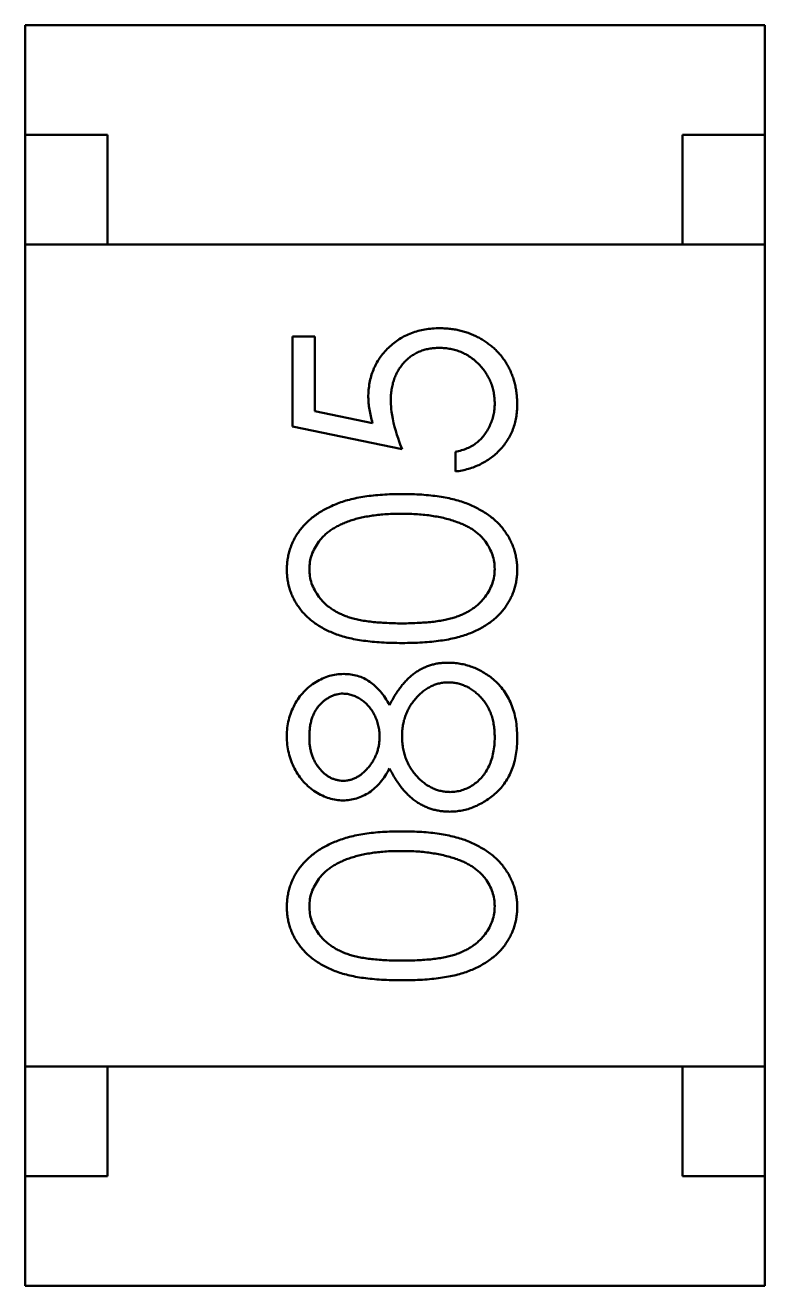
# Model space of a CAD drawing. Header units: millimetres. Extents: x -351 to 1050, y -103 to 376.
# Drawn here: x 95.889 to 97.239, y 229.745 to 232.045 of the extents above; entities that cross this region are included whole.
import ezdxf

# ---------------------------------------------------------------- set-up
doc = ezdxf.new("R2010")
doc.units = ezdxf.units.MM
doc.layers.add('Видимый контур (ГОСТ)', color=7, linetype='Continuous', lineweight=50)

msp = doc.modelspace()

# ---------------------------------------------------------------- linework, layer by layer
at = {"layer": 'Видимый контур (ГОСТ)'}
for p, q in [((97.239, 232.0452), (95.889, 232.0452)), ((95.889, 232.0452), (95.889, 231.8452)), ((97.239, 232.0452), (97.239, 231.8452)), ((95.889, 231.8452), (95.889, 231.6452)), ((96.039, 231.8452), (95.889, 231.8452)), ((96.039, 231.6452), (96.039, 231.8452)), ((97.089, 231.8452), (97.089, 231.6452)), ((97.239, 231.8452), (97.089, 231.8452)), ((97.239, 231.6452), (97.239, 231.8452)), ((95.889, 231.6452), (97.239, 231.6452)), ((95.889, 231.6452), (95.889, 230.1452)), ((97.089, 231.6452), (96.039, 231.6452)), ((97.239, 231.6452), (97.239, 230.1452)), ((96.3768, 231.3128), (96.3768, 231.4769)), ((96.3768, 231.4769), (96.4178, 231.4769)), ((96.4178, 231.4769), (96.4178, 231.3408)), ((96.4178, 231.3408), (96.523, 231.3193)), ((96.5768, 231.2718), (96.3768, 231.3128)), ((96.6742, 231.2307), (96.6742, 231.2666)), ((95.889, 230.1452), (95.889, 229.9452)), ((95.889, 230.1452), (97.239, 230.1452)), ((97.089, 230.1452), (96.039, 230.1452)), ((96.039, 229.9452), (96.039, 230.1452)), ((97.089, 230.1452), (97.089, 229.9452)), ((97.239, 229.9452), (97.239, 230.1452)), ((95.889, 229.7452), (95.889, 229.9452)), ((95.889, 229.9452), (96.039, 229.9452)), ((97.089, 229.9452), (97.239, 229.9452)), ((97.239, 229.7452), (97.239, 229.9452)), ((97.239, 229.7452), (95.889, 229.7452))]:
    msp.add_line(p, q, dxfattribs=at)
for points, knots in [([(96.5152, 231.3664), (96.5153, 231.3709), (96.5155, 231.3797), (96.5174, 231.3925), (96.5202, 231.4048), (96.5242, 231.4164), (96.5294, 231.4275), (96.5358, 231.4379), (96.5433, 231.4477), (96.5519, 231.4569), (96.5614, 231.4651), (96.5716, 231.4724), (96.5824, 231.4786), (96.5939, 231.4836), (96.606, 231.4876), (96.6188, 231.4902), (96.6322, 231.492), (96.6414, 231.4922), (96.6461, 231.4923)], [0, 0, 0, 0, 0.065808, 0.129394, 0.190894, 0.251281, 0.310815, 0.370371, 0.430768, 0.492881, 0.555104, 0.616067, 0.677256, 0.73826, 0.800762, 0.864778, 0.931045, 1, 1, 1, 1]), ([(96.6461, 231.4923), (96.6494, 231.4922), (96.6558, 231.4921), (96.6654, 231.4913), (96.6749, 231.4898), (96.6841, 231.4878), (96.6931, 231.4853), (96.7019, 231.4821), (96.7104, 231.4783), (96.7188, 231.4741), (96.7268, 231.4694), (96.7343, 231.4642), (96.7414, 231.4587), (96.748, 231.4527), (96.7541, 231.4463), (96.7597, 231.4395), (96.7649, 231.4323), (96.7695, 231.4247), (96.7737, 231.4168), (96.7772, 231.4085), (96.7803, 231.4), (96.7827, 231.3911), (96.7847, 231.382), (96.786, 231.3725), (96.7869, 231.3627), (96.787, 231.3561), (96.787, 231.3528)], [0, 0, 0, 0, 0.044014, 0.087434, 0.130118, 0.172554, 0.214555, 0.256298, 0.298438, 0.340849, 0.382715, 0.423924, 0.464246, 0.504074, 0.543862, 0.583567, 0.623094, 0.663229, 0.703551, 0.743938, 0.784541, 0.82575, 0.867757, 0.910745, 0.954914, 1, 1, 1, 1]), ([(96.6446, 231.4564), (96.6414, 231.4563), (96.6351, 231.4562), (96.6259, 231.455), (96.6172, 231.4529), (96.609, 231.45), (96.6012, 231.4463), (96.5938, 231.4418), (96.587, 231.4364), (96.5807, 231.4302), (96.5749, 231.4234), (96.5699, 231.4159), (96.5657, 231.4079), (96.5621, 231.3994), (96.5596, 231.3903), (96.5576, 231.3807), (96.5565, 231.3705), (96.5563, 231.3635), (96.5563, 231.3599)], [0, 0, 0, 0, 0.065351, 0.127916, 0.18836, 0.247216, 0.30563, 0.36377, 0.422661, 0.482687, 0.5433, 0.604118, 0.664965, 0.727413, 0.791468, 0.858055, 0.927037, 1, 1, 1, 1]), ([(96.746, 231.3549), (96.7459, 231.3583), (96.7457, 231.365), (96.7443, 231.375), (96.7421, 231.3845), (96.7388, 231.3937), (96.7349, 231.4025), (96.7298, 231.4109), (96.7239, 231.419), (96.7171, 231.4266), (96.7097, 231.4335), (96.7018, 231.4397), (96.6933, 231.4448), (96.6844, 231.4491), (96.6751, 231.4524), (96.6653, 231.4547), (96.6551, 231.4561), (96.6481, 231.4563), (96.6446, 231.4564)], [0, 0, 0, 0, 0.064207, 0.126425, 0.18768, 0.248216, 0.308305, 0.369661, 0.431699, 0.495947, 0.559758, 0.622295, 0.683911, 0.745092, 0.80674, 0.869087, 0.93329, 1, 1, 1, 1]), ([(96.523, 231.3193), (96.5218, 231.3235), (96.5196, 231.3317), (96.5171, 231.3438), (96.5156, 231.3553), (96.5153, 231.3628), (96.5152, 231.3664)], [0, 0, 0, 0, 0.275068, 0.532901, 0.773973, 1, 1, 1, 1]), ([(96.5563, 231.3599), (96.5564, 231.3533), (96.5567, 231.3398), (96.5661, 231.2996), (96.5733, 231.2807), (96.5768, 231.2718)], [0, 0, 0, 0, 0.001976248, 0.001976248, 0.003940074, 0.003940074, 0.003940074, 0.003940074]), ([(96.6742, 231.2666), (96.678, 231.2675), (96.6854, 231.2692), (96.6957, 231.273), (96.7048, 231.2775), (96.713, 231.2829), (96.7202, 231.2894), (96.7265, 231.2968), (96.7322, 231.305), (96.737, 231.3142), (96.7411, 231.3239), (96.7438, 231.3341), (96.7457, 231.3444), (96.7459, 231.3514), (96.746, 231.3549)], [0, 0, 0, 0, 0.094687, 0.181994, 0.264377, 0.34218, 0.418618, 0.496509, 0.577369, 0.661511, 0.746733, 0.831258, 0.915206, 1, 1, 1, 1]), ([(96.787, 231.3528), (96.787, 231.3488), (96.7868, 231.341), (96.7852, 231.3295), (96.7829, 231.3184), (96.7794, 231.3079), (96.775, 231.2978), (96.7694, 231.2883), (96.7631, 231.279), (96.7557, 231.2705), (96.7476, 231.2626), (96.7388, 231.2555), (96.7295, 231.2492), (96.7195, 231.2438), (96.7091, 231.2392), (96.698, 231.2356), (96.6863, 231.2326), (96.6783, 231.2314), (96.6742, 231.2307)], [0, 0, 0, 0, 0.065421, 0.128708, 0.190236, 0.250724, 0.310637, 0.370766, 0.431615, 0.493523, 0.555883, 0.617342, 0.678668, 0.740711, 0.802985, 0.866803, 0.932347, 1, 1, 1, 1]), ([(96.3665, 231.0517), (96.3666, 231.0548), (96.3667, 231.0612), (96.3678, 231.0705), (96.3695, 231.0797), (96.372, 231.0885), (96.3751, 231.0972), (96.379, 231.1057), (96.3836, 231.1139), (96.3889, 231.1219), (96.3948, 231.1295), (96.4016, 231.1368), (96.409, 231.1436), (96.417, 231.1501), (96.4259, 231.156), (96.4353, 231.1617), (96.4456, 231.1668), (96.4565, 231.1717), (96.4683, 231.1759), (96.4809, 231.1797), (96.4946, 231.1828), (96.5092, 231.1853), (96.5248, 231.1873), (96.5413, 231.1887), (96.5588, 231.1895), (96.5708, 231.1896), (96.5769, 231.1897)], [0, 0, 0, 0, 0.033788, 0.067194, 0.099862, 0.132567, 0.165151, 0.197913, 0.231319, 0.265083, 0.299255, 0.334399, 0.369943, 0.406284, 0.444064, 0.482998, 0.523354, 0.565537, 0.609613, 0.656391, 0.705885, 0.758325, 0.813832, 0.872795, 0.934722, 1, 1, 1, 1]), ([(96.5769, 231.1897), (96.5831, 231.1896), (96.595, 231.1895), (96.6124, 231.1888), (96.6289, 231.1873), (96.6444, 231.1854), (96.6589, 231.1829), (96.6725, 231.1797), (96.6852, 231.1762), (96.6968, 231.1719), (96.7077, 231.1671), (96.7178, 231.162), (96.7273, 231.1565), (96.7361, 231.1505), (96.7443, 231.1441), (96.7517, 231.1371), (96.7584, 231.1298), (96.7644, 231.1221), (96.7697, 231.1141), (96.7744, 231.1059), (96.7782, 231.0973), (96.7815, 231.0886), (96.784, 231.0797), (96.7857, 231.0705), (96.7869, 231.0612), (96.787, 231.0548), (96.787, 231.0517)], [0, 0, 0, 0, 0.065063, 0.126773, 0.185516, 0.240765, 0.29298, 0.34225, 0.388919, 0.432776, 0.474628, 0.514775, 0.553606, 0.591426, 0.628028, 0.663804, 0.698984, 0.733591, 0.767628, 0.801208, 0.834264, 0.866981, 0.89972, 0.932702, 0.966176, 1, 1, 1, 1]), ([(96.5768, 231.1538), (96.572, 231.1538), (96.5626, 231.1536), (96.5488, 231.1532), (96.5357, 231.152), (96.5233, 231.1506), (96.5115, 231.1486), (96.5004, 231.1465), (96.49, 231.1436), (96.4802, 231.1405), (96.4711, 231.137), (96.4626, 231.1331), (96.4547, 231.129), (96.4475, 231.1245), (96.4409, 231.1197), (96.435, 231.1145), (96.4296, 231.109), (96.4235, 231.1014), (96.4173, 231.0914), (96.4115, 231.0789), (96.4082, 231.066), (96.4078, 231.0572), (96.4076, 231.0529)], [0, 0, 0, 0, 0.065681, 0.128486, 0.188175, 0.245106, 0.299448, 0.350823, 0.399942, 0.446672, 0.491255, 0.533376, 0.573853, 0.612526, 0.649597, 0.685532, 0.720106, 0.753838, 0.818925, 0.880493, 0.940311, 1, 1, 1, 1]), ([(96.6773, 231.1387), (96.6738, 231.1399), (96.6665, 231.1423), (96.6553, 231.1455), (96.6435, 231.148), (96.6312, 231.1502), (96.6184, 231.1517), (96.605, 231.153), (96.5911, 231.1537), (96.5816, 231.1538), (96.5768, 231.1538)], [0, 0, 0, 0, 0.110588, 0.224542, 0.342503, 0.464324, 0.590756, 0.722227, 0.858843, 1, 1, 1, 1]), ([(96.746, 231.0529), (96.7458, 231.0573), (96.7455, 231.0661), (96.7419, 231.0791), (96.7366, 231.0916), (96.7304, 231.1015), (96.7244, 231.1089), (96.7193, 231.1143), (96.7136, 231.1192), (96.7074, 231.1239), (96.7007, 231.1282), (96.6934, 231.1321), (96.6856, 231.1356), (96.6801, 231.1376), (96.6773, 231.1387)], [0, 0, 0, 0, 0.112813, 0.225394, 0.339595, 0.459675, 0.521735, 0.583926, 0.648174, 0.713881, 0.781004, 0.851451, 0.924051, 1, 1, 1, 1]), ([(96.5769, 230.9179), (96.5705, 230.918), (96.5581, 230.918), (96.5399, 230.9188), (96.5229, 230.9202), (96.507, 230.922), (96.4922, 230.9243), (96.4786, 230.9273), (96.4661, 230.9307), (96.4546, 230.9346), (96.444, 230.9391), (96.4341, 230.9439), (96.425, 230.9494), (96.4164, 230.9551), (96.4085, 230.9613), (96.4012, 230.9679), (96.3947, 230.975), (96.3888, 230.9825), (96.3836, 230.9904), (96.379, 230.9984), (96.3751, 231.0067), (96.372, 231.0153), (96.3695, 231.0241), (96.3678, 231.0331), (96.3667, 231.0423), (96.3666, 231.0485), (96.3665, 231.0517)], [0, 0, 0, 0, 0.068595, 0.133246, 0.194313, 0.251279, 0.304513, 0.354235, 0.400481, 0.443411, 0.484015, 0.523252, 0.561042, 0.5979, 0.633518, 0.668314, 0.702496, 0.736685, 0.770293, 0.803437, 0.835913, 0.86846, 0.900847, 0.933467, 0.966258, 1, 1, 1, 1]), ([(96.4076, 231.0529), (96.4078, 231.0484), (96.4082, 231.0396), (96.4115, 231.0265), (96.4172, 231.014), (96.4235, 231.004), (96.4295, 230.9964), (96.4347, 230.991), (96.4404, 230.9859), (96.4466, 230.9813), (96.4533, 230.9769), (96.4605, 230.9729), (96.4682, 230.9693), (96.4765, 230.966), (96.4856, 230.9631), (96.4956, 230.9607), (96.5067, 230.9584), (96.5187, 230.9569), (96.5318, 230.9555), (96.5459, 230.9546), (96.561, 230.9539), (96.5714, 230.9538), (96.5768, 230.9538)], [0, 0, 0, 0, 0.060387, 0.120883, 0.182755, 0.247811, 0.281299, 0.315088, 0.349702, 0.384857, 0.420966, 0.458511, 0.497175, 0.537602, 0.580503, 0.627468, 0.678388, 0.733983, 0.793747, 0.857714, 0.926698, 1, 1, 1, 1]), ([(96.5768, 230.9538), (96.5821, 230.9538), (96.5925, 230.9539), (96.6076, 230.9546), (96.6216, 230.9555), (96.6347, 230.9567), (96.6467, 230.9585), (96.6577, 230.9605), (96.6678, 230.963), (96.6769, 230.9659), (96.6852, 230.9692), (96.6929, 230.9729), (96.7002, 230.9768), (96.7068, 230.9811), (96.713, 230.9859), (96.7187, 230.9909), (96.7239, 230.9964), (96.73, 231.004), (96.7364, 231.014), (96.7419, 231.0267), (96.7454, 231.0396), (96.7458, 231.0485), (96.746, 231.0529)], [0, 0, 0, 0, 0.072951, 0.141584, 0.205926, 0.265301, 0.320597, 0.371817, 0.41879, 0.461699, 0.502134, 0.540804, 0.578181, 0.614297, 0.649678, 0.684299, 0.718359, 0.752081, 0.817652, 0.879722, 0.939966, 1, 1, 1, 1]), ([(96.787, 231.0517), (96.787, 231.0485), (96.7869, 231.0423), (96.7858, 231.0331), (96.784, 231.0241), (96.7816, 231.0154), (96.7786, 231.0069), (96.7747, 230.9986), (96.7702, 230.9906), (96.7651, 230.9828), (96.7592, 230.9754), (96.7527, 230.9683), (96.7455, 230.9617), (96.7375, 230.9555), (96.729, 230.9497), (96.7197, 230.9444), (96.7098, 230.9394), (96.6991, 230.9349), (96.6876, 230.9309), (96.675, 230.9273), (96.6613, 230.9245), (96.6465, 230.9221), (96.6307, 230.9202), (96.6137, 230.9189), (96.5957, 230.918), (96.5833, 230.918), (96.5769, 230.9179)], [0, 0, 0, 0, 0.033787, 0.066622, 0.099285, 0.131361, 0.163585, 0.196104, 0.228902, 0.262158, 0.295991, 0.330218, 0.36506, 0.400951, 0.43762, 0.475708, 0.515381, 0.556414, 0.599765, 0.646424, 0.696431, 0.749782, 0.806573, 0.867436, 0.931887, 1, 1, 1, 1]), ([(96.5539, 230.8047), (96.5557, 230.808), (96.559, 230.8144), (96.5643, 230.8235), (96.57, 230.8318), (96.5757, 230.8395), (96.5816, 230.8466), (96.5878, 230.8529), (96.594, 230.8586), (96.6005, 230.8636), (96.6072, 230.8679), (96.6141, 230.8717), (96.6213, 230.8749), (96.6287, 230.8775), (96.6362, 230.8796), (96.644, 230.881), (96.6521, 230.8818), (96.6575, 230.882), (96.6603, 230.882)], [0, 0, 0, 0, 0.079525, 0.1551, 0.22722, 0.295911, 0.362056, 0.42552, 0.485813, 0.544495, 0.60146, 0.657841, 0.713974, 0.769468, 0.82613, 0.882885, 0.940701, 1, 1, 1, 1]), ([(96.6603, 230.882), (96.6641, 230.8819), (96.6717, 230.8818), (96.683, 230.8802), (96.6939, 230.878), (96.7045, 230.8746), (96.7147, 230.8703), (96.7246, 230.865), (96.7342, 230.859), (96.7401, 230.8542), (96.7431, 230.8517)], [0, 0, 0, 0, 0.128158, 0.253673, 0.377325, 0.499385, 0.622918, 0.745839, 0.871395, 1, 1, 1, 1]), ([(96.3665, 230.748), (96.3667, 230.7531), (96.367, 230.7631), (96.3697, 230.7778), (96.3743, 230.7919), (96.3804, 230.8054), (96.388, 230.8179), (96.3972, 230.8289), (96.4075, 230.8386), (96.419, 230.8467), (96.4312, 230.8534), (96.444, 230.858), (96.457, 230.861), (96.4659, 230.8613), (96.4703, 230.8615)], [0, 0, 0, 0, 0.08941, 0.176306, 0.262626, 0.349446, 0.435498, 0.518928, 0.601355, 0.684256, 0.765807, 0.844877, 0.92228, 1, 1, 1, 1]), ([(96.4703, 230.8615), (96.4746, 230.8614), (96.4832, 230.861), (96.4956, 230.8583), (96.5072, 230.8538), (96.5182, 230.8475), (96.5283, 230.8394), (96.5377, 230.8295), (96.5465, 230.8179), (96.5514, 230.8092), (96.5539, 230.8047)], [0, 0, 0, 0, 0.121904, 0.239413, 0.35541, 0.472091, 0.592859, 0.718703, 0.854892, 1, 1, 1, 1]), ([(96.7431, 230.8517), (96.7466, 230.8486), (96.7536, 230.8422), (96.7626, 230.8314), (96.7702, 230.8195), (96.7764, 230.8066), (96.7812, 230.7927), (96.7846, 230.7779), (96.7866, 230.7621), (96.7869, 230.7512), (96.787, 230.7456)], [0, 0, 0, 0, 0.119283, 0.237093, 0.354796, 0.474576, 0.59746, 0.724926, 0.858883, 1, 1, 1, 1]), ([(96.661, 230.8461), (96.6583, 230.846), (96.6529, 230.8458), (96.6449, 230.8445), (96.6372, 230.8423), (96.6297, 230.8391), (96.6225, 230.835), (96.6154, 230.8301), (96.6087, 230.8242), (96.6023, 230.8175), (96.5963, 230.8102), (96.5911, 230.8025), (96.5867, 230.7944), (96.5831, 230.7858), (96.5802, 230.777), (96.5782, 230.7677), (96.577, 230.7581), (96.5769, 230.7516), (96.5768, 230.7483)], [0, 0, 0, 0, 0.057339, 0.113063, 0.169181, 0.225775, 0.283826, 0.343454, 0.405907, 0.471392, 0.538003, 0.603064, 0.667602, 0.732225, 0.797005, 0.863048, 0.930357, 1, 1, 1, 1]), ([(96.746, 230.746), (96.7459, 230.7497), (96.7458, 230.757), (96.7446, 230.7676), (96.7426, 230.7777), (96.7398, 230.7871), (96.7363, 230.796), (96.7318, 230.8043), (96.7267, 230.812), (96.7207, 230.819), (96.7142, 230.8253), (96.7074, 230.8309), (96.7004, 230.8357), (96.693, 230.8394), (96.6854, 230.8424), (96.6775, 230.8446), (96.6693, 230.8459), (96.6638, 230.8461), (96.661, 230.8461)], [0, 0, 0, 0, 0.076559, 0.149161, 0.218827, 0.285567, 0.350313, 0.414125, 0.477179, 0.540368, 0.602202, 0.662034, 0.719934, 0.775907, 0.831115, 0.886667, 0.942552, 1, 1, 1, 1]), ([(96.4689, 230.8256), (96.467, 230.8256), (96.4633, 230.8254), (96.4577, 230.8244), (96.4522, 230.8228), (96.4469, 230.8206), (96.4417, 230.8176), (96.4365, 230.8142), (96.4316, 230.81), (96.4267, 230.8052), (96.4222, 230.7999), (96.4183, 230.7939), (96.4149, 230.7873), (96.4122, 230.7801), (96.4101, 230.7724), (96.4086, 230.7641), (96.4077, 230.7552), (96.4076, 230.7491), (96.4076, 230.746)], [0, 0, 0, 0, 0.050902, 0.101034, 0.151084, 0.203062, 0.256248, 0.310847, 0.368769, 0.430015, 0.49252, 0.556049, 0.621996, 0.690192, 0.761385, 0.836356, 0.915487, 1, 1, 1, 1]), ([(96.5358, 230.7474), (96.5357, 230.7508), (96.5355, 230.7576), (96.5336, 230.7676), (96.5307, 230.7773), (96.5267, 230.7866), (96.5218, 230.7953), (96.5158, 230.803), (96.509, 230.8098), (96.5014, 230.8154), (96.4934, 230.8198), (96.4853, 230.8232), (96.4771, 230.8252), (96.4716, 230.8255), (96.4689, 230.8256)], [0, 0, 0, 0, 0.08969, 0.178494, 0.266838, 0.356558, 0.445334, 0.530806, 0.614076, 0.697707, 0.779142, 0.855354, 0.928557, 1, 1, 1, 1]), ([(96.4692, 230.6307), (96.4649, 230.6309), (96.4563, 230.6313), (96.4436, 230.6343), (96.4311, 230.6393), (96.4188, 230.646), (96.4073, 230.6544), (96.3969, 230.6645), (96.3879, 230.676), (96.3803, 230.6889), (96.3741, 230.7027), (96.3698, 230.7173), (96.367, 230.7325), (96.3667, 230.7428), (96.3665, 230.748)], [0, 0, 0, 0, 0.074058, 0.14887, 0.226668, 0.307735, 0.391157, 0.473929, 0.557928, 0.644989, 0.733364, 0.821092, 0.909287, 1, 1, 1, 1]), ([(96.4076, 230.746), (96.4076, 230.7432), (96.4078, 230.7377), (96.4085, 230.7296), (96.41, 230.722), (96.412, 230.7146), (96.4146, 230.7077), (96.4178, 230.7011), (96.4216, 230.6949), (96.4259, 230.6891), (96.4305, 230.6839), (96.4354, 230.6793), (96.4406, 230.6754), (96.446, 230.6721), (96.4516, 230.6698), (96.4575, 230.668), (96.4635, 230.6668), (96.4676, 230.6667), (96.4697, 230.6666)], [0, 0, 0, 0, 0.075243, 0.147209, 0.216447, 0.284025, 0.350655, 0.415031, 0.47963, 0.544652, 0.608044, 0.667828, 0.725114, 0.780992, 0.835527, 0.889438, 0.944072, 1, 1, 1, 1]), ([(96.4697, 230.6666), (96.4718, 230.6667), (96.4759, 230.6669), (96.482, 230.6681), (96.488, 230.6699), (96.4938, 230.6727), (96.4995, 230.6761), (96.505, 230.6802), (96.5103, 230.6852), (96.5154, 230.6908), (96.5202, 230.6969), (96.5244, 230.7034), (96.5278, 230.7101), (96.5307, 230.7171), (96.533, 230.7243), (96.5346, 230.7318), (96.5356, 230.7395), (96.5357, 230.7448), (96.5358, 230.7474)], [0, 0, 0, 0, 0.054564, 0.107826, 0.161924, 0.21751, 0.274498, 0.334815, 0.397555, 0.464755, 0.532901, 0.600097, 0.665354, 0.731084, 0.796883, 0.863292, 0.930831, 1, 1, 1, 1]), ([(96.5768, 230.7483), (96.5768, 230.7447), (96.577, 230.7378), (96.5784, 230.7275), (96.5803, 230.7177), (96.5832, 230.7084), (96.587, 230.6994), (96.5916, 230.6909), (96.5969, 230.6829), (96.6031, 230.6754), (96.6097, 230.6686), (96.6168, 230.6626), (96.624, 230.6575), (96.6317, 230.6534), (96.6395, 230.65), (96.6477, 230.6478), (96.6561, 230.6464), (96.6619, 230.6462), (96.6648, 230.6461)], [0, 0, 0, 0, 0.071269, 0.139812, 0.206497, 0.271535, 0.336082, 0.400528, 0.464984, 0.53005, 0.594423, 0.655583, 0.714849, 0.772115, 0.828999, 0.885122, 0.942079, 1, 1, 1, 1]), ([(96.787, 230.7456), (96.7869, 230.7402), (96.7867, 230.7297), (96.7849, 230.7145), (96.7819, 230.7003), (96.7777, 230.6871), (96.7723, 230.6749), (96.7655, 230.6638), (96.7577, 230.6535), (96.7487, 230.6445), (96.7389, 230.6365), (96.7289, 230.6295), (96.7186, 230.6236), (96.7081, 230.6187), (96.6973, 230.6149), (96.6863, 230.6122), (96.675, 230.6106), (96.6674, 230.6103), (96.6636, 230.6102)], [0, 0, 0, 0, 0.078556, 0.152863, 0.22356, 0.290375, 0.355403, 0.418291, 0.480389, 0.543073, 0.604924, 0.664398, 0.721943, 0.778375, 0.83383, 0.888861, 0.944089, 1, 1, 1, 1]), ([(96.6648, 230.6461), (96.6684, 230.6463), (96.6755, 230.6466), (96.686, 230.649), (96.6962, 230.653), (96.706, 230.6585), (96.7151, 230.6653), (96.7231, 230.6736), (96.7302, 230.683), (96.7359, 230.6938), (96.7405, 230.7055), (96.7436, 230.7183), (96.7457, 230.7318), (96.7459, 230.7412), (96.746, 230.746)], [0, 0, 0, 0, 0.074898, 0.148596, 0.224471, 0.302323, 0.381919, 0.461149, 0.542417, 0.626716, 0.714597, 0.804903, 0.900127, 1, 1, 1, 1]), ([(96.5539, 230.6892), (96.5514, 230.6845), (96.5465, 230.6755), (96.5375, 230.6636), (96.5278, 230.6534), (96.5171, 230.6452), (96.5058, 230.6387), (96.4939, 230.6342), (96.4817, 230.6312), (96.4734, 230.6309), (96.4692, 230.6307)], [0, 0, 0, 0, 0.14586, 0.282426, 0.41085, 0.535029, 0.654701, 0.770133, 0.884556, 1, 1, 1, 1]), ([(96.6636, 230.6102), (96.6608, 230.6103), (96.6552, 230.6104), (96.647, 230.6113), (96.639, 230.6128), (96.6312, 230.6148), (96.6237, 230.6174), (96.6164, 230.6207), (96.6092, 230.6244), (96.6023, 230.6288), (96.5956, 230.6338), (96.589, 230.6396), (96.5827, 230.6461), (96.5766, 230.6533), (96.5705, 230.6612), (96.5648, 230.6699), (96.5591, 230.6792), (96.5557, 230.6858), (96.5539, 230.6892)], [0, 0, 0, 0, 0.058854, 0.116315, 0.172675, 0.22878, 0.28458, 0.340257, 0.39663, 0.453507, 0.512318, 0.572648, 0.636022, 0.702363, 0.771483, 0.844184, 0.92007, 1, 1, 1, 1]), ([(96.3665, 230.4363), (96.3666, 230.4395), (96.3667, 230.4458), (96.3678, 230.4551), (96.3695, 230.4643), (96.372, 230.4732), (96.3751, 230.4819), (96.379, 230.4903), (96.3836, 230.4986), (96.3889, 230.5065), (96.3948, 230.5142), (96.4016, 230.5214), (96.409, 230.5282), (96.417, 230.5347), (96.4259, 230.5407), (96.4353, 230.5463), (96.4456, 230.5514), (96.4565, 230.5563), (96.4683, 230.5605), (96.4809, 230.5643), (96.4946, 230.5674), (96.5092, 230.5699), (96.5248, 230.5719), (96.5413, 230.5734), (96.5588, 230.5741), (96.5708, 230.5743), (96.5769, 230.5743)], [0, 0, 0, 0, 0.033788, 0.067194, 0.099862, 0.132567, 0.165151, 0.197913, 0.231319, 0.265083, 0.299255, 0.334399, 0.369943, 0.406284, 0.444064, 0.482998, 0.523354, 0.565537, 0.609613, 0.656391, 0.705885, 0.758325, 0.813832, 0.872795, 0.934722, 1, 1, 1, 1]), ([(96.5769, 230.5743), (96.5831, 230.5743), (96.595, 230.5741), (96.6124, 230.5734), (96.6289, 230.5719), (96.6444, 230.57), (96.6589, 230.5675), (96.6725, 230.5643), (96.6852, 230.5608), (96.6968, 230.5565), (96.7077, 230.5518), (96.7178, 230.5466), (96.7273, 230.5411), (96.7361, 230.5351), (96.7443, 230.5287), (96.7517, 230.5217), (96.7584, 230.5145), (96.7644, 230.5067), (96.7697, 230.4987), (96.7744, 230.4905), (96.7782, 230.4819), (96.7815, 230.4733), (96.784, 230.4643), (96.7857, 230.4552), (96.7869, 230.4458), (96.787, 230.4395), (96.787, 230.4363)], [0, 0, 0, 0, 0.065063, 0.126773, 0.185516, 0.240765, 0.29298, 0.34225, 0.388919, 0.432776, 0.474628, 0.514775, 0.553606, 0.591426, 0.628028, 0.663804, 0.698984, 0.733591, 0.767628, 0.801208, 0.834264, 0.866981, 0.89972, 0.932702, 0.966176, 1, 1, 1, 1]), ([(96.5768, 230.5384), (96.572, 230.5384), (96.5626, 230.5383), (96.5488, 230.5378), (96.5357, 230.5366), (96.5233, 230.5352), (96.5115, 230.5332), (96.5004, 230.5311), (96.49, 230.5282), (96.4802, 230.5251), (96.4711, 230.5216), (96.4626, 230.5177), (96.4547, 230.5136), (96.4475, 230.5091), (96.4409, 230.5043), (96.435, 230.4991), (96.4296, 230.4936), (96.4235, 230.486), (96.4173, 230.476), (96.4115, 230.4635), (96.4082, 230.4506), (96.4078, 230.4418), (96.4076, 230.4375)], [0, 0, 0, 0, 0.065681, 0.128486, 0.188175, 0.245106, 0.299448, 0.350823, 0.399942, 0.446672, 0.491255, 0.533376, 0.573853, 0.612526, 0.649597, 0.685532, 0.720106, 0.753838, 0.818925, 0.880493, 0.940311, 1, 1, 1, 1]), ([(96.6773, 230.5233), (96.6738, 230.5245), (96.6665, 230.5269), (96.6553, 230.5301), (96.6435, 230.5326), (96.6312, 230.5348), (96.6184, 230.5364), (96.605, 230.5376), (96.5911, 230.5383), (96.5816, 230.5384), (96.5768, 230.5384)], [0, 0, 0, 0, 0.110588, 0.224542, 0.342503, 0.464324, 0.590756, 0.722227, 0.858843, 1, 1, 1, 1]), ([(96.746, 230.4375), (96.7458, 230.4419), (96.7455, 230.4508), (96.7419, 230.4637), (96.7366, 230.4762), (96.7304, 230.4861), (96.7244, 230.4936), (96.7193, 230.4989), (96.7136, 230.5038), (96.7074, 230.5085), (96.7007, 230.5128), (96.6934, 230.5167), (96.6856, 230.5202), (96.6801, 230.5223), (96.6773, 230.5233)], [0, 0, 0, 0, 0.112813, 0.225394, 0.339595, 0.459675, 0.521735, 0.583926, 0.648174, 0.713881, 0.781004, 0.851451, 0.924051, 1, 1, 1, 1]), ([(96.4076, 230.4375), (96.4078, 230.4331), (96.4082, 230.4242), (96.4115, 230.4111), (96.4172, 230.3986), (96.4235, 230.3886), (96.4295, 230.381), (96.4347, 230.3756), (96.4404, 230.3705), (96.4466, 230.3659), (96.4533, 230.3615), (96.4605, 230.3575), (96.4682, 230.3539), (96.4765, 230.3506), (96.4856, 230.3477), (96.4956, 230.3453), (96.5067, 230.3431), (96.5187, 230.3415), (96.5318, 230.3401), (96.5459, 230.3392), (96.561, 230.3385), (96.5714, 230.3385), (96.5768, 230.3384)], [0, 0, 0, 0, 0.060387, 0.120883, 0.182755, 0.247811, 0.281299, 0.315088, 0.349702, 0.384857, 0.420966, 0.458511, 0.497175, 0.537602, 0.580503, 0.627468, 0.678388, 0.733983, 0.793747, 0.857714, 0.926698, 1, 1, 1, 1]), ([(96.5768, 230.3384), (96.5821, 230.3385), (96.5925, 230.3385), (96.6076, 230.3392), (96.6216, 230.3401), (96.6347, 230.3413), (96.6467, 230.3431), (96.6577, 230.3452), (96.6678, 230.3476), (96.6769, 230.3505), (96.6852, 230.3539), (96.6929, 230.3575), (96.7002, 230.3614), (96.7068, 230.3657), (96.713, 230.3705), (96.7187, 230.3755), (96.7239, 230.381), (96.73, 230.3886), (96.7364, 230.3986), (96.7419, 230.4113), (96.7454, 230.4243), (96.7458, 230.4331), (96.746, 230.4375)], [0, 0, 0, 0, 0.072951, 0.141584, 0.205926, 0.265301, 0.320597, 0.371817, 0.41879, 0.461699, 0.502134, 0.540804, 0.578181, 0.614297, 0.649678, 0.684299, 0.718359, 0.752081, 0.817652, 0.879722, 0.939966, 1, 1, 1, 1]), ([(96.5769, 230.3025), (96.5705, 230.3026), (96.5581, 230.3027), (96.5399, 230.3035), (96.5229, 230.3048), (96.507, 230.3067), (96.4922, 230.3089), (96.4786, 230.3119), (96.4661, 230.3153), (96.4546, 230.3192), (96.444, 230.3237), (96.4341, 230.3286), (96.425, 230.334), (96.4164, 230.3397), (96.4085, 230.3459), (96.4012, 230.3525), (96.3947, 230.3596), (96.3888, 230.3671), (96.3836, 230.375), (96.379, 230.383), (96.3751, 230.3914), (96.372, 230.3999), (96.3695, 230.4087), (96.3678, 230.4177), (96.3667, 230.4269), (96.3666, 230.4331), (96.3665, 230.4363)], [0, 0, 0, 0, 0.068595, 0.133246, 0.194313, 0.251279, 0.304513, 0.354235, 0.400481, 0.443411, 0.484015, 0.523252, 0.561042, 0.5979, 0.633518, 0.668314, 0.702496, 0.736685, 0.770293, 0.803437, 0.835913, 0.86846, 0.900847, 0.933467, 0.966258, 1, 1, 1, 1]), ([(96.787, 230.4363), (96.787, 230.4331), (96.7869, 230.4269), (96.7858, 230.4177), (96.784, 230.4087), (96.7816, 230.4), (96.7786, 230.3915), (96.7747, 230.3832), (96.7702, 230.3752), (96.7651, 230.3674), (96.7592, 230.36), (96.7527, 230.3529), (96.7455, 230.3463), (96.7375, 230.3402), (96.729, 230.3343), (96.7197, 230.329), (96.7098, 230.324), (96.6991, 230.3195), (96.6876, 230.3155), (96.675, 230.3119), (96.6613, 230.3091), (96.6465, 230.3067), (96.6307, 230.3048), (96.6137, 230.3035), (96.5957, 230.3027), (96.5833, 230.3026), (96.5769, 230.3025)], [0, 0, 0, 0, 0.033787, 0.066622, 0.099285, 0.131361, 0.163585, 0.196104, 0.228902, 0.262158, 0.295991, 0.330218, 0.36506, 0.400951, 0.43762, 0.475708, 0.515381, 0.556414, 0.599765, 0.646424, 0.696431, 0.749782, 0.806573, 0.867436, 0.931887, 1, 1, 1, 1])]:
    msp.add_open_spline(points, degree=3, knots=knots, dxfattribs=at)

doc.saveas('drawing.dxf')
